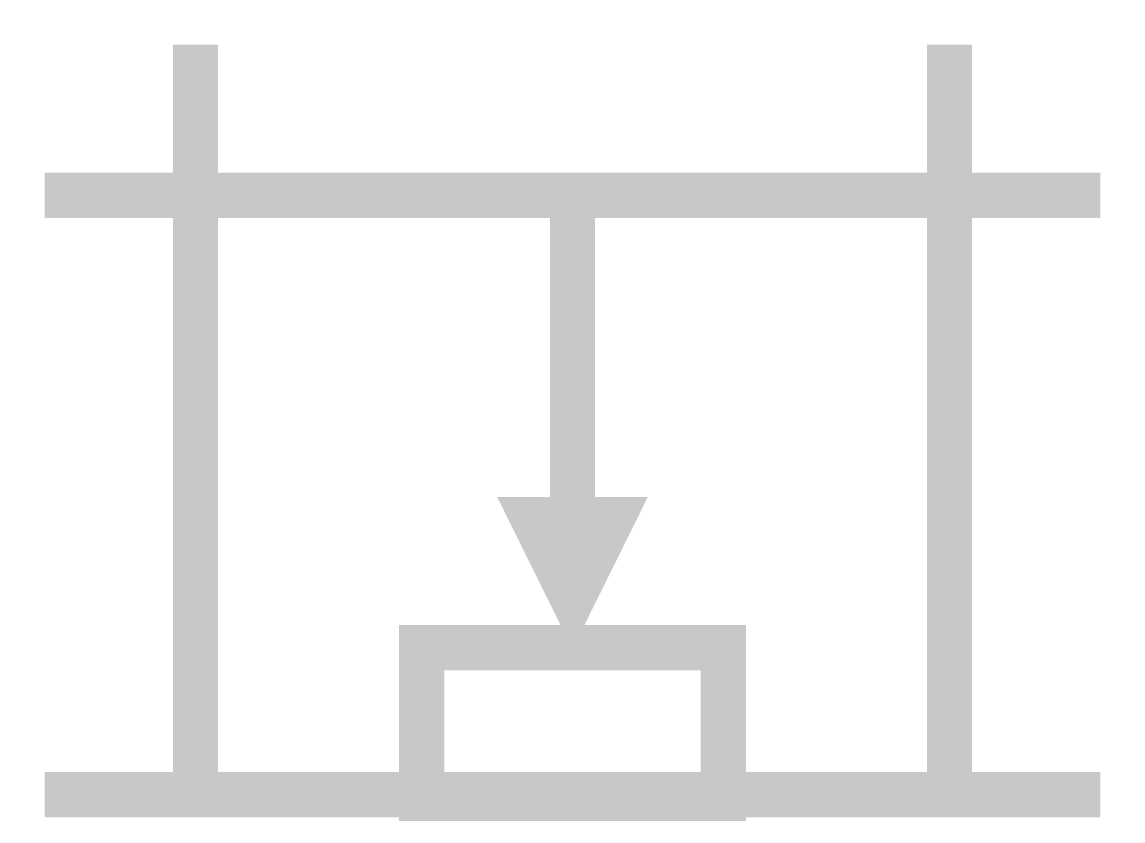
# Model space of a CAD drawing. Extents: x 4.35 to 11.65, y 1.35 to 6.65.
import ezdxf

# ---------------------------------------------------------------- set-up
doc = ezdxf.new("R2010")
doc.units = 0
doc.header["$MEASUREMENT"] = 0
doc.layers.get('0').update_dxf_attribs({"linetype": 'CONTINUOUS'})

msp = doc.modelspace()

# ---------------------------------------------------------------- linework, layer by layer
at = {"const_width": 0.3}
for points in [[(5.5, 1.5), (5.5, 6.5)], [(10.5, 1.5), (10.5, 6.5)], [(4.5, 5.5), (11.5, 5.5)], [(8, 3.5), (8, 5.5)], [(7, 2.5), (9, 2.5), (9, 1.5), (7, 1.5), (7, 2.5)], [(4.5, 1.5242), (11.5, 1.5242)]]:
    msp.add_lwpolyline(points, dxfattribs=at)
msp.add_lwpolyline([(8, 2.5, 0.01, 1, 0), (8, 3.5, 1, 1, 0)], format="xyseb")

doc.saveas('drawing.dxf')
